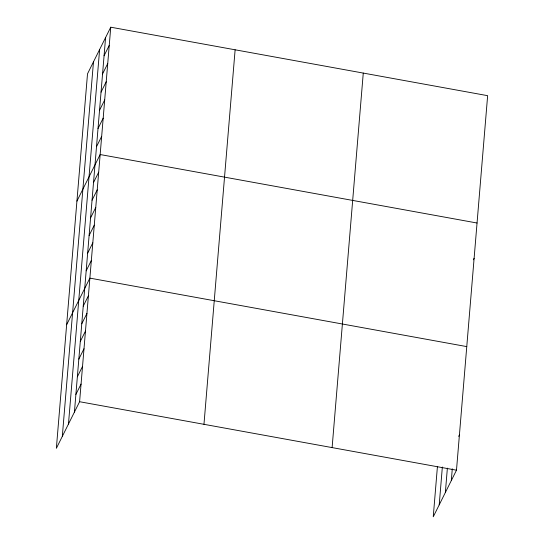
<?xml version="1.0" encoding="UTF-8"?>
<svg xmlns="http://www.w3.org/2000/svg" width="544" height="544" viewBox="0 0 544 544"><rect width="100%" height="100%" fill="white"/><g stroke="black" fill="none" stroke-linecap="round" stroke-linejoin="round"><path stroke-width="0.82" d="M62.315 436.37L93.48 61.846M68.462 424.048L99.62 49.531M74.419 412.094L105.584 37.57M110.752 27.2L87.516 73.807L56.358 448.324L79.594 401.717L110.752 27.2L487.642 95.676L456.484 470.193L433.248 516.8L437.444 466.358M203.966 424.313L235.124 49.796M332.112 447.596L363.27 73.08M439.212 504.846L442.354 467.01M445.352 492.524L447.379 468.139M451.309 480.57L452.288 468.799M104.067 55.767L109.242 45.39M102.551 73.957L107.726 63.58M101.041 92.147L106.209 81.77M99.525 110.337L104.7 99.96M98.015 128.527L103.183 118.157M96.499 146.717L101.674 136.347M76.922 201.144L100.157 154.537L477.047 223.013M93.52 182.566L98.688 172.19M92.052 200.219L97.22 189.849M90.583 217.879L95.751 207.502M89.114 235.532L94.282 225.162M87.645 253.191L92.813 242.814M86.17 270.844L91.344 260.474M66.64 324.734L89.876 278.127L466.766 346.603M83.232 306.156L88.407 295.78M81.763 323.809L86.938 313.439M80.294 341.469L85.469 331.092M78.826 359.122L84 348.752M77.357 376.781L82.532 366.404M75.888 394.434L81.063 384.064M473.375 259.808L474.11 258.325M458.68 436.363L459.422 434.88M79.594 401.717L456.484 470.193"/></g></svg>
